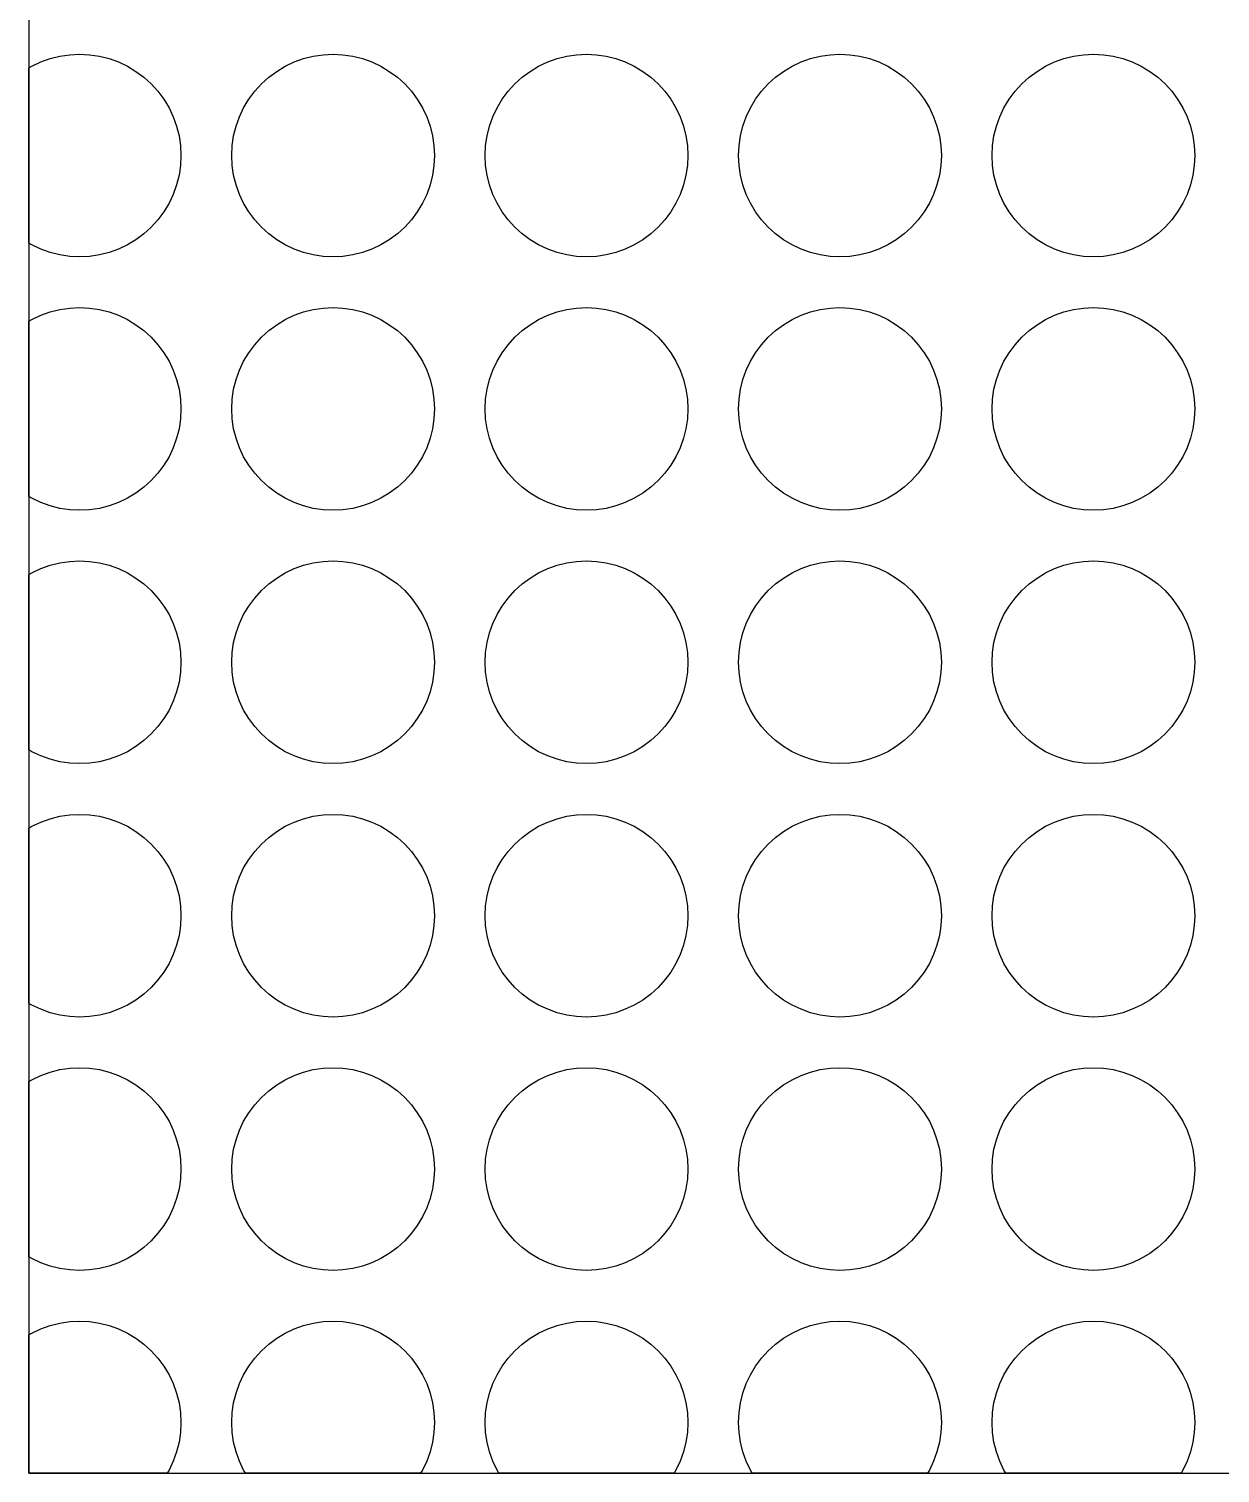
# Model space of a CAD drawing. Header units: millimetres. Extents: x 417.4 to 443.4, y -327.3 to -272.3.
# Drawn here: x 417.39 to 429.14, y -327.33 to -313.08 of the extents above; entities that cross this region are included whole.
import ezdxf

# ---------------------------------------------------------------- set-up
doc = ezdxf.new("R2010")
doc.units = ezdxf.units.MM
doc.layers.add('background', color=7, linetype='Continuous')
doc.layers.add('outline', color=3, linetype='Continuous')

msp = doc.modelspace()

# ---------------------------------------------------------------- linework, layer by layer
at = {"layer": 'background'}
for points in [[(417.387, -313.465), (417.415, -313.448), (417.504, -313.406), (417.596, -313.373), (417.692, -313.349), (417.789, -313.335), (417.887, -313.33), (417.985, -313.335), (418.082, -313.349), (418.177, -313.373), (418.269, -313.406), (418.358, -313.448), (418.442, -313.499), (418.521, -313.557), (418.594, -313.623), (418.66, -313.696), (418.718, -313.775), (418.769, -313.859), (418.811, -313.947), (418.844, -314.04), (418.868, -314.135), (418.882, -314.232), (418.887, -314.33), (418.882, -314.428), (418.868, -314.525), (418.844, -314.62), (418.811, -314.713), (418.769, -314.801), (418.718, -314.886), (418.66, -314.964), (418.594, -315.037), (418.521, -315.103), (418.442, -315.162), (418.358, -315.212), (418.269, -315.254), (418.177, -315.287), (418.082, -315.311), (417.985, -315.325), (417.887, -315.33), (417.789, -315.325), (417.692, -315.311), (417.596, -315.287), (417.504, -315.254), (417.415, -315.212), (417.387, -315.195)], [(421.387, -314.33), (421.382, -314.428), (421.368, -314.525), (421.344, -314.62), (421.311, -314.713), (421.269, -314.801), (421.218, -314.886), (421.16, -314.964), (421.094, -315.037), (421.021, -315.103), (420.942, -315.162), (420.858, -315.212), (420.769, -315.254), (420.677, -315.287), (420.582, -315.311), (420.485, -315.325), (420.387, -315.33), (420.289, -315.325), (420.192, -315.311), (420.096, -315.287), (420.004, -315.254), (419.915, -315.212), (419.831, -315.162), (419.752, -315.103), (419.68, -315.037), (419.614, -314.964), (419.555, -314.886), (419.505, -314.801), (419.463, -314.713), (419.43, -314.62), (419.406, -314.525), (419.392, -314.428), (419.387, -314.33), (419.392, -314.232), (419.406, -314.135), (419.43, -314.04), (419.463, -313.947), (419.505, -313.859), (419.555, -313.775), (419.614, -313.696), (419.68, -313.623), (419.752, -313.557), (419.831, -313.499), (419.915, -313.448), (420.004, -313.406), (420.096, -313.373), (420.192, -313.349), (420.289, -313.335), (420.387, -313.33), (420.485, -313.335), (420.582, -313.349), (420.677, -313.373), (420.769, -313.406), (420.858, -313.448), (420.942, -313.499), (421.021, -313.557), (421.094, -313.623), (421.16, -313.696), (421.218, -313.775), (421.269, -313.859), (421.311, -313.947), (421.344, -314.04), (421.368, -314.135), (421.382, -314.232)], [(423.887, -314.33), (423.882, -314.428), (423.868, -314.525), (423.844, -314.62), (423.811, -314.713), (423.769, -314.801), (423.718, -314.886), (423.66, -314.964), (423.594, -315.037), (423.521, -315.103), (423.442, -315.162), (423.358, -315.212), (423.269, -315.254), (423.177, -315.287), (423.082, -315.311), (422.985, -315.325), (422.887, -315.33), (422.789, -315.325), (422.692, -315.311), (422.596, -315.287), (422.504, -315.254), (422.415, -315.212), (422.331, -315.162), (422.252, -315.103), (422.18, -315.037), (422.114, -314.964), (422.055, -314.886), (422.005, -314.801), (421.963, -314.713), (421.93, -314.62), (421.906, -314.525), (421.892, -314.428), (421.887, -314.33), (421.892, -314.232), (421.906, -314.135), (421.93, -314.04), (421.963, -313.947), (422.005, -313.859), (422.055, -313.775), (422.114, -313.696), (422.18, -313.623), (422.252, -313.557), (422.331, -313.499), (422.415, -313.448), (422.504, -313.406), (422.596, -313.373), (422.692, -313.349), (422.789, -313.335), (422.887, -313.33), (422.985, -313.335), (423.082, -313.349), (423.177, -313.373), (423.269, -313.406), (423.358, -313.448), (423.442, -313.499), (423.521, -313.557), (423.594, -313.623), (423.66, -313.696), (423.718, -313.775), (423.769, -313.859), (423.811, -313.947), (423.844, -314.04), (423.868, -314.135), (423.882, -314.232)], [(426.387, -314.33), (426.382, -314.428), (426.368, -314.525), (426.344, -314.62), (426.311, -314.713), (426.269, -314.801), (426.218, -314.886), (426.16, -314.964), (426.094, -315.037), (426.021, -315.103), (425.942, -315.162), (425.858, -315.212), (425.769, -315.254), (425.677, -315.287), (425.582, -315.311), (425.485, -315.325), (425.387, -315.33), (425.289, -315.325), (425.192, -315.311), (425.096, -315.287), (425.004, -315.254), (424.915, -315.212), (424.831, -315.162), (424.752, -315.103), (424.68, -315.037), (424.614, -314.964), (424.555, -314.886), (424.505, -314.801), (424.463, -314.713), (424.43, -314.62), (424.406, -314.525), (424.392, -314.428), (424.387, -314.33), (424.392, -314.232), (424.406, -314.135), (424.43, -314.04), (424.463, -313.947), (424.505, -313.859), (424.555, -313.775), (424.614, -313.696), (424.68, -313.623), (424.752, -313.557), (424.831, -313.499), (424.915, -313.448), (425.004, -313.406), (425.096, -313.373), (425.192, -313.349), (425.289, -313.335), (425.387, -313.33), (425.485, -313.335), (425.582, -313.349), (425.677, -313.373), (425.769, -313.406), (425.858, -313.448), (425.942, -313.499), (426.021, -313.557), (426.094, -313.623), (426.16, -313.696), (426.218, -313.775), (426.269, -313.859), (426.311, -313.947), (426.344, -314.04), (426.368, -314.135), (426.382, -314.232)], [(428.887, -314.33), (428.882, -314.428), (428.868, -314.525), (428.844, -314.62), (428.811, -314.713), (428.769, -314.801), (428.718, -314.886), (428.66, -314.964), (428.594, -315.037), (428.521, -315.103), (428.442, -315.162), (428.358, -315.212), (428.269, -315.254), (428.177, -315.287), (428.082, -315.311), (427.985, -315.325), (427.887, -315.33), (427.789, -315.325), (427.692, -315.311), (427.596, -315.287), (427.504, -315.254), (427.415, -315.212), (427.331, -315.162), (427.252, -315.103), (427.18, -315.037), (427.114, -314.964), (427.055, -314.886), (427.005, -314.801), (426.963, -314.713), (426.93, -314.62), (426.906, -314.525), (426.892, -314.428), (426.887, -314.33), (426.892, -314.232), (426.906, -314.135), (426.93, -314.04), (426.963, -313.947), (427.005, -313.859), (427.055, -313.775), (427.114, -313.696), (427.18, -313.623), (427.252, -313.557), (427.331, -313.499), (427.415, -313.448), (427.504, -313.406), (427.596, -313.373), (427.692, -313.349), (427.789, -313.335), (427.887, -313.33), (427.985, -313.335), (428.082, -313.349), (428.177, -313.373), (428.269, -313.406), (428.358, -313.448), (428.442, -313.499), (428.521, -313.557), (428.594, -313.623), (428.66, -313.696), (428.718, -313.775), (428.769, -313.859), (428.811, -313.947), (428.844, -314.04), (428.868, -314.135), (428.882, -314.232)], [(417.387, -315.965), (417.415, -315.948), (417.504, -315.906), (417.596, -315.873), (417.692, -315.849), (417.789, -315.835), (417.887, -315.83), (417.985, -315.835), (418.082, -315.849), (418.177, -315.873), (418.269, -315.906), (418.358, -315.948), (418.442, -315.999), (418.521, -316.057), (418.594, -316.123), (418.66, -316.196), (418.718, -316.275), (418.769, -316.359), (418.811, -316.447), (418.844, -316.54), (418.868, -316.635), (418.882, -316.732), (418.887, -316.83), (418.882, -316.928), (418.868, -317.025), (418.844, -317.12), (418.811, -317.213), (418.769, -317.301), (418.718, -317.386), (418.66, -317.464), (418.594, -317.537), (418.521, -317.603), (418.442, -317.662), (418.358, -317.712), (418.269, -317.754), (418.177, -317.787), (418.082, -317.811), (417.985, -317.825), (417.887, -317.83), (417.789, -317.825), (417.692, -317.811), (417.596, -317.787), (417.504, -317.754), (417.415, -317.712), (417.387, -317.695)], [(421.387, -316.83), (421.382, -316.928), (421.368, -317.025), (421.344, -317.12), (421.311, -317.213), (421.269, -317.301), (421.218, -317.386), (421.16, -317.464), (421.094, -317.537), (421.021, -317.603), (420.942, -317.662), (420.858, -317.712), (420.769, -317.754), (420.677, -317.787), (420.582, -317.811), (420.485, -317.825), (420.387, -317.83), (420.289, -317.825), (420.192, -317.811), (420.096, -317.787), (420.004, -317.754), (419.915, -317.712), (419.831, -317.662), (419.752, -317.603), (419.68, -317.537), (419.614, -317.464), (419.555, -317.386), (419.505, -317.301), (419.463, -317.213), (419.43, -317.12), (419.406, -317.025), (419.392, -316.928), (419.387, -316.83), (419.392, -316.732), (419.406, -316.635), (419.43, -316.54), (419.463, -316.447), (419.505, -316.359), (419.555, -316.275), (419.614, -316.196), (419.68, -316.123), (419.752, -316.057), (419.831, -315.999), (419.915, -315.948), (420.004, -315.906), (420.096, -315.873), (420.192, -315.849), (420.289, -315.835), (420.387, -315.83), (420.485, -315.835), (420.582, -315.849), (420.677, -315.873), (420.769, -315.906), (420.858, -315.948), (420.942, -315.999), (421.021, -316.057), (421.094, -316.123), (421.16, -316.196), (421.218, -316.275), (421.269, -316.359), (421.311, -316.447), (421.344, -316.54), (421.368, -316.635), (421.382, -316.732)], [(423.887, -316.83), (423.882, -316.928), (423.868, -317.025), (423.844, -317.12), (423.811, -317.213), (423.769, -317.301), (423.718, -317.386), (423.66, -317.464), (423.594, -317.537), (423.521, -317.603), (423.442, -317.662), (423.358, -317.712), (423.269, -317.754), (423.177, -317.787), (423.082, -317.811), (422.985, -317.825), (422.887, -317.83), (422.789, -317.825), (422.692, -317.811), (422.596, -317.787), (422.504, -317.754), (422.415, -317.712), (422.331, -317.662), (422.252, -317.603), (422.18, -317.537), (422.114, -317.464), (422.055, -317.386), (422.005, -317.301), (421.963, -317.213), (421.93, -317.12), (421.906, -317.025), (421.892, -316.928), (421.887, -316.83), (421.892, -316.732), (421.906, -316.635), (421.93, -316.54), (421.963, -316.447), (422.005, -316.359), (422.055, -316.275), (422.114, -316.196), (422.18, -316.123), (422.252, -316.057), (422.331, -315.999), (422.415, -315.948), (422.504, -315.906), (422.596, -315.873), (422.692, -315.849), (422.789, -315.835), (422.887, -315.83), (422.985, -315.835), (423.082, -315.849), (423.177, -315.873), (423.269, -315.906), (423.358, -315.948), (423.442, -315.999), (423.521, -316.057), (423.594, -316.123), (423.66, -316.196), (423.718, -316.275), (423.769, -316.359), (423.811, -316.447), (423.844, -316.54), (423.868, -316.635), (423.882, -316.732)], [(426.387, -316.83), (426.382, -316.928), (426.368, -317.025), (426.344, -317.12), (426.311, -317.213), (426.269, -317.301), (426.218, -317.386), (426.16, -317.464), (426.094, -317.537), (426.021, -317.603), (425.942, -317.662), (425.858, -317.712), (425.769, -317.754), (425.677, -317.787), (425.582, -317.811), (425.485, -317.825), (425.387, -317.83), (425.289, -317.825), (425.192, -317.811), (425.096, -317.787), (425.004, -317.754), (424.915, -317.712), (424.831, -317.662), (424.752, -317.603), (424.68, -317.537), (424.614, -317.464), (424.555, -317.386), (424.505, -317.301), (424.463, -317.213), (424.43, -317.12), (424.406, -317.025), (424.392, -316.928), (424.387, -316.83), (424.392, -316.732), (424.406, -316.635), (424.43, -316.54), (424.463, -316.447), (424.505, -316.359), (424.555, -316.275), (424.614, -316.196), (424.68, -316.123), (424.752, -316.057), (424.831, -315.999), (424.915, -315.948), (425.004, -315.906), (425.096, -315.873), (425.192, -315.849), (425.289, -315.835), (425.387, -315.83), (425.485, -315.835), (425.582, -315.849), (425.677, -315.873), (425.769, -315.906), (425.858, -315.948), (425.942, -315.999), (426.021, -316.057), (426.094, -316.123), (426.16, -316.196), (426.218, -316.275), (426.269, -316.359), (426.311, -316.447), (426.344, -316.54), (426.368, -316.635), (426.382, -316.732)], [(428.887, -316.83), (428.882, -316.928), (428.868, -317.025), (428.844, -317.12), (428.811, -317.213), (428.769, -317.301), (428.718, -317.386), (428.66, -317.464), (428.594, -317.537), (428.521, -317.603), (428.442, -317.662), (428.358, -317.712), (428.269, -317.754), (428.177, -317.787), (428.082, -317.811), (427.985, -317.825), (427.887, -317.83), (427.789, -317.825), (427.692, -317.811), (427.596, -317.787), (427.504, -317.754), (427.415, -317.712), (427.331, -317.662), (427.252, -317.603), (427.18, -317.537), (427.114, -317.464), (427.055, -317.386), (427.005, -317.301), (426.963, -317.213), (426.93, -317.12), (426.906, -317.025), (426.892, -316.928), (426.887, -316.83), (426.892, -316.732), (426.906, -316.635), (426.93, -316.54), (426.963, -316.447), (427.005, -316.359), (427.055, -316.275), (427.114, -316.196), (427.18, -316.123), (427.252, -316.057), (427.331, -315.999), (427.415, -315.948), (427.504, -315.906), (427.596, -315.873), (427.692, -315.849), (427.789, -315.835), (427.887, -315.83), (427.985, -315.835), (428.082, -315.849), (428.177, -315.873), (428.269, -315.906), (428.358, -315.948), (428.442, -315.999), (428.521, -316.057), (428.594, -316.123), (428.66, -316.196), (428.718, -316.275), (428.769, -316.359), (428.811, -316.447), (428.844, -316.54), (428.868, -316.635), (428.882, -316.732)], [(417.387, -318.465), (417.415, -318.448), (417.504, -318.406), (417.596, -318.373), (417.692, -318.349), (417.789, -318.335), (417.887, -318.33), (417.985, -318.335), (418.082, -318.349), (418.177, -318.373), (418.269, -318.406), (418.358, -318.448), (418.442, -318.499), (418.521, -318.557), (418.594, -318.623), (418.66, -318.696), (418.718, -318.775), (418.769, -318.859), (418.811, -318.947), (418.844, -319.04), (418.868, -319.135), (418.882, -319.232), (418.887, -319.33), (418.882, -319.428), (418.868, -319.525), (418.844, -319.62), (418.811, -319.713), (418.769, -319.801), (418.718, -319.886), (418.66, -319.964), (418.594, -320.037), (418.521, -320.103), (418.442, -320.162), (418.358, -320.212), (418.269, -320.254), (418.177, -320.287), (418.082, -320.311), (417.985, -320.325), (417.887, -320.33), (417.789, -320.325), (417.692, -320.311), (417.596, -320.287), (417.504, -320.254), (417.415, -320.212), (417.387, -320.195)], [(421.387, -319.33), (421.382, -319.428), (421.368, -319.525), (421.344, -319.62), (421.311, -319.713), (421.269, -319.801), (421.218, -319.886), (421.16, -319.964), (421.094, -320.037), (421.021, -320.103), (420.942, -320.162), (420.858, -320.212), (420.769, -320.254), (420.677, -320.287), (420.582, -320.311), (420.485, -320.325), (420.387, -320.33), (420.289, -320.325), (420.192, -320.311), (420.096, -320.287), (420.004, -320.254), (419.915, -320.212), (419.831, -320.162), (419.752, -320.103), (419.68, -320.037), (419.614, -319.964), (419.555, -319.886), (419.505, -319.801), (419.463, -319.713), (419.43, -319.62), (419.406, -319.525), (419.392, -319.428), (419.387, -319.33), (419.392, -319.232), (419.406, -319.135), (419.43, -319.04), (419.463, -318.947), (419.505, -318.859), (419.555, -318.775), (419.614, -318.696), (419.68, -318.623), (419.752, -318.557), (419.831, -318.499), (419.915, -318.448), (420.004, -318.406), (420.096, -318.373), (420.192, -318.349), (420.289, -318.335), (420.387, -318.33), (420.485, -318.335), (420.582, -318.349), (420.677, -318.373), (420.769, -318.406), (420.858, -318.448), (420.942, -318.499), (421.021, -318.557), (421.094, -318.623), (421.16, -318.696), (421.218, -318.775), (421.269, -318.859), (421.311, -318.947), (421.344, -319.04), (421.368, -319.135), (421.382, -319.232)], [(423.887, -319.33), (423.882, -319.428), (423.868, -319.525), (423.844, -319.62), (423.811, -319.713), (423.769, -319.801), (423.718, -319.886), (423.66, -319.964), (423.594, -320.037), (423.521, -320.103), (423.442, -320.162), (423.358, -320.212), (423.269, -320.254), (423.177, -320.287), (423.082, -320.311), (422.985, -320.325), (422.887, -320.33), (422.789, -320.325), (422.692, -320.311), (422.596, -320.287), (422.504, -320.254), (422.415, -320.212), (422.331, -320.162), (422.252, -320.103), (422.18, -320.037), (422.114, -319.964), (422.055, -319.886), (422.005, -319.801), (421.963, -319.713), (421.93, -319.62), (421.906, -319.525), (421.892, -319.428), (421.887, -319.33), (421.892, -319.232), (421.906, -319.135), (421.93, -319.04), (421.963, -318.947), (422.005, -318.859), (422.055, -318.775), (422.114, -318.696), (422.18, -318.623), (422.252, -318.557), (422.331, -318.499), (422.415, -318.448), (422.504, -318.406), (422.596, -318.373), (422.692, -318.349), (422.789, -318.335), (422.887, -318.33), (422.985, -318.335), (423.082, -318.349), (423.177, -318.373), (423.269, -318.406), (423.358, -318.448), (423.442, -318.499), (423.521, -318.557), (423.594, -318.623), (423.66, -318.696), (423.718, -318.775), (423.769, -318.859), (423.811, -318.947), (423.844, -319.04), (423.868, -319.135), (423.882, -319.232)], [(426.387, -319.33), (426.382, -319.428), (426.368, -319.525), (426.344, -319.62), (426.311, -319.713), (426.269, -319.801), (426.218, -319.886), (426.16, -319.964), (426.094, -320.037), (426.021, -320.103), (425.942, -320.162), (425.858, -320.212), (425.769, -320.254), (425.677, -320.287), (425.582, -320.311), (425.485, -320.325), (425.387, -320.33), (425.289, -320.325), (425.192, -320.311), (425.096, -320.287), (425.004, -320.254), (424.915, -320.212), (424.831, -320.162), (424.752, -320.103), (424.68, -320.037), (424.614, -319.964), (424.555, -319.886), (424.505, -319.801), (424.463, -319.713), (424.43, -319.62), (424.406, -319.525), (424.392, -319.428), (424.387, -319.33), (424.392, -319.232), (424.406, -319.135), (424.43, -319.04), (424.463, -318.947), (424.505, -318.859), (424.555, -318.775), (424.614, -318.696), (424.68, -318.623), (424.752, -318.557), (424.831, -318.499), (424.915, -318.448), (425.004, -318.406), (425.096, -318.373), (425.192, -318.349), (425.289, -318.335), (425.387, -318.33), (425.485, -318.335), (425.582, -318.349), (425.677, -318.373), (425.769, -318.406), (425.858, -318.448), (425.942, -318.499), (426.021, -318.557), (426.094, -318.623), (426.16, -318.696), (426.218, -318.775), (426.269, -318.859), (426.311, -318.947), (426.344, -319.04), (426.368, -319.135), (426.382, -319.232)], [(428.887, -319.33), (428.882, -319.428), (428.868, -319.525), (428.844, -319.62), (428.811, -319.713), (428.769, -319.801), (428.718, -319.886), (428.66, -319.964), (428.594, -320.037), (428.521, -320.103), (428.442, -320.162), (428.358, -320.212), (428.269, -320.254), (428.177, -320.287), (428.082, -320.311), (427.985, -320.325), (427.887, -320.33), (427.789, -320.325), (427.692, -320.311), (427.596, -320.287), (427.504, -320.254), (427.415, -320.212), (427.331, -320.162), (427.252, -320.103), (427.18, -320.037), (427.114, -319.964), (427.055, -319.886), (427.005, -319.801), (426.963, -319.713), (426.93, -319.62), (426.906, -319.525), (426.892, -319.428), (426.887, -319.33), (426.892, -319.232), (426.906, -319.135), (426.93, -319.04), (426.963, -318.947), (427.005, -318.859), (427.055, -318.775), (427.114, -318.696), (427.18, -318.623), (427.252, -318.557), (427.331, -318.499), (427.415, -318.448), (427.504, -318.406), (427.596, -318.373), (427.692, -318.349), (427.789, -318.335), (427.887, -318.33), (427.985, -318.335), (428.082, -318.349), (428.177, -318.373), (428.269, -318.406), (428.358, -318.448), (428.442, -318.499), (428.521, -318.557), (428.594, -318.623), (428.66, -318.696), (428.718, -318.775), (428.769, -318.859), (428.811, -318.947), (428.844, -319.04), (428.868, -319.135), (428.882, -319.232)], [(417.387, -320.965), (417.415, -320.948), (417.504, -320.906), (417.596, -320.873), (417.692, -320.849), (417.789, -320.835), (417.887, -320.83), (417.985, -320.835), (418.082, -320.849), (418.177, -320.873), (418.269, -320.906), (418.358, -320.948), (418.442, -320.999), (418.521, -321.057), (418.594, -321.123), (418.66, -321.196), (418.718, -321.275), (418.769, -321.359), (418.811, -321.447), (418.844, -321.54), (418.868, -321.635), (418.882, -321.732), (418.887, -321.83), (418.882, -321.928), (418.868, -322.025), (418.844, -322.12), (418.811, -322.213), (418.769, -322.301), (418.718, -322.386), (418.66, -322.464), (418.594, -322.537), (418.521, -322.603), (418.442, -322.662), (418.358, -322.712), (418.269, -322.754), (418.177, -322.787), (418.082, -322.811), (417.985, -322.825), (417.887, -322.83), (417.789, -322.825), (417.692, -322.811), (417.596, -322.787), (417.504, -322.754), (417.415, -322.712), (417.387, -322.695)], [(421.387, -321.83), (421.382, -321.928), (421.368, -322.025), (421.344, -322.12), (421.311, -322.213), (421.269, -322.301), (421.218, -322.386), (421.16, -322.464), (421.094, -322.537), (421.021, -322.603), (420.942, -322.662), (420.858, -322.712), (420.769, -322.754), (420.677, -322.787), (420.582, -322.811), (420.485, -322.825), (420.387, -322.83), (420.289, -322.825), (420.192, -322.811), (420.096, -322.787), (420.004, -322.754), (419.915, -322.712), (419.831, -322.662), (419.752, -322.603), (419.68, -322.537), (419.614, -322.464), (419.555, -322.386), (419.505, -322.301), (419.463, -322.213), (419.43, -322.12), (419.406, -322.025), (419.392, -321.928), (419.387, -321.83), (419.392, -321.732), (419.406, -321.635), (419.43, -321.54), (419.463, -321.447), (419.505, -321.359), (419.555, -321.275), (419.614, -321.196), (419.68, -321.123), (419.752, -321.057), (419.831, -320.999), (419.915, -320.948), (420.004, -320.906), (420.096, -320.873), (420.192, -320.849), (420.289, -320.835), (420.387, -320.83), (420.485, -320.835), (420.582, -320.849), (420.677, -320.873), (420.769, -320.906), (420.858, -320.948), (420.942, -320.999), (421.021, -321.057), (421.094, -321.123), (421.16, -321.196), (421.218, -321.275), (421.269, -321.359), (421.311, -321.447), (421.344, -321.54), (421.368, -321.635), (421.382, -321.732)], [(423.887, -321.83), (423.882, -321.928), (423.868, -322.025), (423.844, -322.12), (423.811, -322.213), (423.769, -322.301), (423.718, -322.386), (423.66, -322.464), (423.594, -322.537), (423.521, -322.603), (423.442, -322.662), (423.358, -322.712), (423.269, -322.754), (423.177, -322.787), (423.082, -322.811), (422.985, -322.825), (422.887, -322.83), (422.789, -322.825), (422.692, -322.811), (422.596, -322.787), (422.504, -322.754), (422.415, -322.712), (422.331, -322.662), (422.252, -322.603), (422.18, -322.537), (422.114, -322.464), (422.055, -322.386), (422.005, -322.301), (421.963, -322.213), (421.93, -322.12), (421.906, -322.025), (421.892, -321.928), (421.887, -321.83), (421.892, -321.732), (421.906, -321.635), (421.93, -321.54), (421.963, -321.447), (422.005, -321.359), (422.055, -321.275), (422.114, -321.196), (422.18, -321.123), (422.252, -321.057), (422.331, -320.999), (422.415, -320.948), (422.504, -320.906), (422.596, -320.873), (422.692, -320.849), (422.789, -320.835), (422.887, -320.83), (422.985, -320.835), (423.082, -320.849), (423.177, -320.873), (423.269, -320.906), (423.358, -320.948), (423.442, -320.999), (423.521, -321.057), (423.594, -321.123), (423.66, -321.196), (423.718, -321.275), (423.769, -321.359), (423.811, -321.447), (423.844, -321.54), (423.868, -321.635), (423.882, -321.732)], [(426.387, -321.83), (426.382, -321.928), (426.368, -322.025), (426.344, -322.12), (426.311, -322.213), (426.269, -322.301), (426.218, -322.386), (426.16, -322.464), (426.094, -322.537), (426.021, -322.603), (425.942, -322.662), (425.858, -322.712), (425.769, -322.754), (425.677, -322.787), (425.582, -322.811), (425.485, -322.825), (425.387, -322.83), (425.289, -322.825), (425.192, -322.811), (425.096, -322.787), (425.004, -322.754), (424.915, -322.712), (424.831, -322.662), (424.752, -322.603), (424.68, -322.537), (424.614, -322.464), (424.555, -322.386), (424.505, -322.301), (424.463, -322.213), (424.43, -322.12), (424.406, -322.025), (424.392, -321.928), (424.387, -321.83), (424.392, -321.732), (424.406, -321.635), (424.43, -321.54), (424.463, -321.447), (424.505, -321.359), (424.555, -321.275), (424.614, -321.196), (424.68, -321.123), (424.752, -321.057), (424.831, -320.999), (424.915, -320.948), (425.004, -320.906), (425.096, -320.873), (425.192, -320.849), (425.289, -320.835), (425.387, -320.83), (425.485, -320.835), (425.582, -320.849), (425.677, -320.873), (425.769, -320.906), (425.858, -320.948), (425.942, -320.999), (426.021, -321.057), (426.094, -321.123), (426.16, -321.196), (426.218, -321.275), (426.269, -321.359), (426.311, -321.447), (426.344, -321.54), (426.368, -321.635), (426.382, -321.732)], [(428.887, -321.83), (428.882, -321.928), (428.868, -322.025), (428.844, -322.12), (428.811, -322.213), (428.769, -322.301), (428.718, -322.386), (428.66, -322.464), (428.594, -322.537), (428.521, -322.603), (428.442, -322.662), (428.358, -322.712), (428.269, -322.754), (428.177, -322.787), (428.082, -322.811), (427.985, -322.825), (427.887, -322.83), (427.789, -322.825), (427.692, -322.811), (427.596, -322.787), (427.504, -322.754), (427.415, -322.712), (427.331, -322.662), (427.252, -322.603), (427.18, -322.537), (427.114, -322.464), (427.055, -322.386), (427.005, -322.301), (426.963, -322.213), (426.93, -322.12), (426.906, -322.025), (426.892, -321.928), (426.887, -321.83), (426.892, -321.732), (426.906, -321.635), (426.93, -321.54), (426.963, -321.447), (427.005, -321.359), (427.055, -321.275), (427.114, -321.196), (427.18, -321.123), (427.252, -321.057), (427.331, -320.999), (427.415, -320.948), (427.504, -320.906), (427.596, -320.873), (427.692, -320.849), (427.789, -320.835), (427.887, -320.83), (427.985, -320.835), (428.082, -320.849), (428.177, -320.873), (428.269, -320.906), (428.358, -320.948), (428.442, -320.999), (428.521, -321.057), (428.594, -321.123), (428.66, -321.196), (428.718, -321.275), (428.769, -321.359), (428.811, -321.447), (428.844, -321.54), (428.868, -321.635), (428.882, -321.732)], [(417.387, -323.465), (417.415, -323.448), (417.504, -323.406), (417.596, -323.373), (417.692, -323.349), (417.789, -323.335), (417.887, -323.33), (417.985, -323.335), (418.082, -323.349), (418.177, -323.373), (418.269, -323.406), (418.358, -323.448), (418.442, -323.499), (418.521, -323.557), (418.594, -323.623), (418.66, -323.696), (418.718, -323.775), (418.769, -323.859), (418.811, -323.947), (418.844, -324.04), (418.868, -324.135), (418.882, -324.232), (418.887, -324.33), (418.882, -324.428), (418.868, -324.525), (418.844, -324.62), (418.811, -324.713), (418.769, -324.801), (418.718, -324.886), (418.66, -324.964), (418.594, -325.037), (418.521, -325.103), (418.442, -325.162), (418.358, -325.212), (418.269, -325.254), (418.177, -325.287), (418.082, -325.311), (417.985, -325.325), (417.887, -325.33), (417.789, -325.325), (417.692, -325.311), (417.596, -325.287), (417.504, -325.254), (417.415, -325.212), (417.387, -325.195)], [(421.387, -324.33), (421.382, -324.428), (421.368, -324.525), (421.344, -324.62), (421.311, -324.713), (421.269, -324.801), (421.218, -324.886), (421.16, -324.964), (421.094, -325.037), (421.021, -325.103), (420.942, -325.162), (420.858, -325.212), (420.769, -325.254), (420.677, -325.287), (420.582, -325.311), (420.485, -325.325), (420.387, -325.33), (420.289, -325.325), (420.192, -325.311), (420.096, -325.287), (420.004, -325.254), (419.915, -325.212), (419.831, -325.162), (419.752, -325.103), (419.68, -325.037), (419.614, -324.964), (419.555, -324.886), (419.505, -324.801), (419.463, -324.713), (419.43, -324.62), (419.406, -324.525), (419.392, -324.428), (419.387, -324.33), (419.392, -324.232), (419.406, -324.135), (419.43, -324.04), (419.463, -323.947), (419.505, -323.859), (419.555, -323.775), (419.614, -323.696), (419.68, -323.623), (419.752, -323.557), (419.831, -323.499), (419.915, -323.448), (420.004, -323.406), (420.096, -323.373), (420.192, -323.349), (420.289, -323.335), (420.387, -323.33), (420.485, -323.335), (420.582, -323.349), (420.677, -323.373), (420.769, -323.406), (420.858, -323.448), (420.942, -323.499), (421.021, -323.557), (421.094, -323.623), (421.16, -323.696), (421.218, -323.775), (421.269, -323.859), (421.311, -323.947), (421.344, -324.04), (421.368, -324.135), (421.382, -324.232)], [(423.887, -324.33), (423.882, -324.428), (423.868, -324.525), (423.844, -324.62), (423.811, -324.713), (423.769, -324.801), (423.718, -324.886), (423.66, -324.964), (423.594, -325.037), (423.521, -325.103), (423.442, -325.162), (423.358, -325.212), (423.269, -325.254), (423.177, -325.287), (423.082, -325.311), (422.985, -325.325), (422.887, -325.33), (422.789, -325.325), (422.692, -325.311), (422.596, -325.287), (422.504, -325.254), (422.415, -325.212), (422.331, -325.162), (422.252, -325.103), (422.18, -325.037), (422.114, -324.964), (422.055, -324.886), (422.005, -324.801), (421.963, -324.713), (421.93, -324.62), (421.906, -324.525), (421.892, -324.428), (421.887, -324.33), (421.892, -324.232), (421.906, -324.135), (421.93, -324.04), (421.963, -323.947), (422.005, -323.859), (422.055, -323.775), (422.114, -323.696), (422.18, -323.623), (422.252, -323.557), (422.331, -323.499), (422.415, -323.448), (422.504, -323.406), (422.596, -323.373), (422.692, -323.349), (422.789, -323.335), (422.887, -323.33), (422.985, -323.335), (423.082, -323.349), (423.177, -323.373), (423.269, -323.406), (423.358, -323.448), (423.442, -323.499), (423.521, -323.557), (423.594, -323.623), (423.66, -323.696), (423.718, -323.775), (423.769, -323.859), (423.811, -323.947), (423.844, -324.04), (423.868, -324.135), (423.882, -324.232)], [(426.387, -324.33), (426.382, -324.428), (426.368, -324.525), (426.344, -324.62), (426.311, -324.713), (426.269, -324.801), (426.218, -324.886), (426.16, -324.964), (426.094, -325.037), (426.021, -325.103), (425.942, -325.162), (425.858, -325.212), (425.769, -325.254), (425.677, -325.287), (425.582, -325.311), (425.485, -325.325), (425.387, -325.33), (425.289, -325.325), (425.192, -325.311), (425.096, -325.287), (425.004, -325.254), (424.915, -325.212), (424.831, -325.162), (424.752, -325.103), (424.68, -325.037), (424.614, -324.964), (424.555, -324.886), (424.505, -324.801), (424.463, -324.713), (424.43, -324.62), (424.406, -324.525), (424.392, -324.428), (424.387, -324.33), (424.392, -324.232), (424.406, -324.135), (424.43, -324.04), (424.463, -323.947), (424.505, -323.859), (424.555, -323.775), (424.614, -323.696), (424.68, -323.623), (424.752, -323.557), (424.831, -323.499), (424.915, -323.448), (425.004, -323.406), (425.096, -323.373), (425.192, -323.349), (425.289, -323.335), (425.387, -323.33), (425.485, -323.335), (425.582, -323.349), (425.677, -323.373), (425.769, -323.406), (425.858, -323.448), (425.942, -323.499), (426.021, -323.557), (426.094, -323.623), (426.16, -323.696), (426.218, -323.775), (426.269, -323.859), (426.311, -323.947), (426.344, -324.04), (426.368, -324.135), (426.382, -324.232)], [(428.887, -324.33), (428.882, -324.428), (428.868, -324.525), (428.844, -324.62), (428.811, -324.713), (428.769, -324.801), (428.718, -324.886), (428.66, -324.964), (428.594, -325.037), (428.521, -325.103), (428.442, -325.162), (428.358, -325.212), (428.269, -325.254), (428.177, -325.287), (428.082, -325.311), (427.985, -325.325), (427.887, -325.33), (427.789, -325.325), (427.692, -325.311), (427.596, -325.287), (427.504, -325.254), (427.415, -325.212), (427.331, -325.162), (427.252, -325.103), (427.18, -325.037), (427.114, -324.964), (427.055, -324.886), (427.005, -324.801), (426.963, -324.713), (426.93, -324.62), (426.906, -324.525), (426.892, -324.428), (426.887, -324.33), (426.892, -324.232), (426.906, -324.135), (426.93, -324.04), (426.963, -323.947), (427.005, -323.859), (427.055, -323.775), (427.114, -323.696), (427.18, -323.623), (427.252, -323.557), (427.331, -323.499), (427.415, -323.448), (427.504, -323.406), (427.596, -323.373), (427.692, -323.349), (427.789, -323.335), (427.887, -323.33), (427.985, -323.335), (428.082, -323.349), (428.177, -323.373), (428.269, -323.406), (428.358, -323.448), (428.442, -323.499), (428.521, -323.557), (428.594, -323.623), (428.66, -323.696), (428.718, -323.775), (428.769, -323.859), (428.811, -323.947), (428.844, -324.04), (428.868, -324.135), (428.882, -324.232)], [(417.387, -327.33), (417.387, -325.965), (417.415, -325.948), (417.504, -325.906), (417.596, -325.873), (417.692, -325.849), (417.789, -325.835), (417.887, -325.83), (417.985, -325.835), (418.082, -325.849), (418.177, -325.873), (418.269, -325.906), (418.358, -325.948), (418.442, -325.999), (418.521, -326.057), (418.594, -326.123), (418.66, -326.196), (418.718, -326.275), (418.769, -326.359), (418.811, -326.447), (418.844, -326.54), (418.868, -326.635), (418.882, -326.732), (418.887, -326.83), (418.882, -326.928), (418.868, -327.025), (418.844, -327.12), (418.811, -327.213), (418.769, -327.301), (418.751, -327.33)], [(419.522, -327.33), (419.505, -327.301), (419.463, -327.213), (419.43, -327.12), (419.406, -327.025), (419.392, -326.928), (419.387, -326.83), (419.392, -326.732), (419.406, -326.635), (419.43, -326.54), (419.463, -326.447), (419.505, -326.359), (419.555, -326.275), (419.614, -326.196), (419.68, -326.123), (419.752, -326.057), (419.831, -325.999), (419.915, -325.948), (420.004, -325.906), (420.096, -325.873), (420.192, -325.849), (420.289, -325.835), (420.387, -325.83), (420.485, -325.835), (420.582, -325.849), (420.677, -325.873), (420.769, -325.906), (420.858, -325.948), (420.942, -325.999), (421.021, -326.057), (421.094, -326.123), (421.16, -326.196), (421.218, -326.275), (421.269, -326.359), (421.311, -326.447), (421.344, -326.54), (421.368, -326.635), (421.382, -326.732), (421.387, -326.83), (421.382, -326.928), (421.368, -327.025), (421.344, -327.12), (421.311, -327.213), (421.269, -327.301), (421.251, -327.33)], [(422.022, -327.33), (422.005, -327.301), (421.963, -327.213), (421.93, -327.12), (421.906, -327.025), (421.892, -326.928), (421.887, -326.83), (421.892, -326.732), (421.906, -326.635), (421.93, -326.54), (421.963, -326.447), (422.005, -326.359), (422.055, -326.275), (422.114, -326.196), (422.18, -326.123), (422.252, -326.057), (422.331, -325.999), (422.415, -325.948), (422.504, -325.906), (422.596, -325.873), (422.692, -325.849), (422.789, -325.835), (422.887, -325.83), (422.985, -325.835), (423.082, -325.849), (423.177, -325.873), (423.269, -325.906), (423.358, -325.948), (423.442, -325.999), (423.521, -326.057), (423.594, -326.123), (423.66, -326.196), (423.718, -326.275), (423.769, -326.359), (423.811, -326.447), (423.844, -326.54), (423.868, -326.635), (423.882, -326.732), (423.887, -326.83), (423.882, -326.928), (423.868, -327.025), (423.844, -327.12), (423.811, -327.213), (423.769, -327.301), (423.751, -327.33)], [(424.522, -327.33), (424.505, -327.301), (424.463, -327.213), (424.43, -327.12), (424.406, -327.025), (424.392, -326.928), (424.387, -326.83), (424.392, -326.732), (424.406, -326.635), (424.43, -326.54), (424.463, -326.447), (424.505, -326.359), (424.555, -326.275), (424.614, -326.196), (424.68, -326.123), (424.752, -326.057), (424.831, -325.999), (424.915, -325.948), (425.004, -325.906), (425.096, -325.873), (425.192, -325.849), (425.289, -325.835), (425.387, -325.83), (425.485, -325.835), (425.582, -325.849), (425.677, -325.873), (425.769, -325.906), (425.858, -325.948), (425.942, -325.999), (426.021, -326.057), (426.094, -326.123), (426.16, -326.196), (426.218, -326.275), (426.269, -326.359), (426.311, -326.447), (426.344, -326.54), (426.368, -326.635), (426.382, -326.732), (426.387, -326.83), (426.382, -326.928), (426.368, -327.025), (426.344, -327.12), (426.311, -327.213), (426.269, -327.301), (426.251, -327.33)], [(427.022, -327.33), (427.005, -327.301), (426.963, -327.213), (426.93, -327.12), (426.906, -327.025), (426.892, -326.928), (426.887, -326.83), (426.892, -326.732), (426.906, -326.635), (426.93, -326.54), (426.963, -326.447), (427.005, -326.359), (427.055, -326.275), (427.114, -326.196), (427.18, -326.123), (427.252, -326.057), (427.331, -325.999), (427.415, -325.948), (427.504, -325.906), (427.596, -325.873), (427.692, -325.849), (427.789, -325.835), (427.887, -325.83), (427.985, -325.835), (428.082, -325.849), (428.177, -325.873), (428.269, -325.906), (428.358, -325.948), (428.442, -325.999), (428.521, -326.057), (428.594, -326.123), (428.66, -326.196), (428.718, -326.275), (428.769, -326.359), (428.811, -326.447), (428.844, -326.54), (428.868, -326.635), (428.882, -326.732), (428.887, -326.83), (428.882, -326.928), (428.868, -327.025), (428.844, -327.12), (428.811, -327.213), (428.769, -327.301), (428.751, -327.33)]]:
    msp.add_lwpolyline(points, close=True, dxfattribs=at)
at = {"layer": 'outline'}
msp.add_lwpolyline([(417.387, -327.33), (443.387, -327.33), (443.387, -272.33), (417.387, -272.33), (417.387, -327.33)], close=True, dxfattribs=at)

doc.saveas('drawing.dxf')
